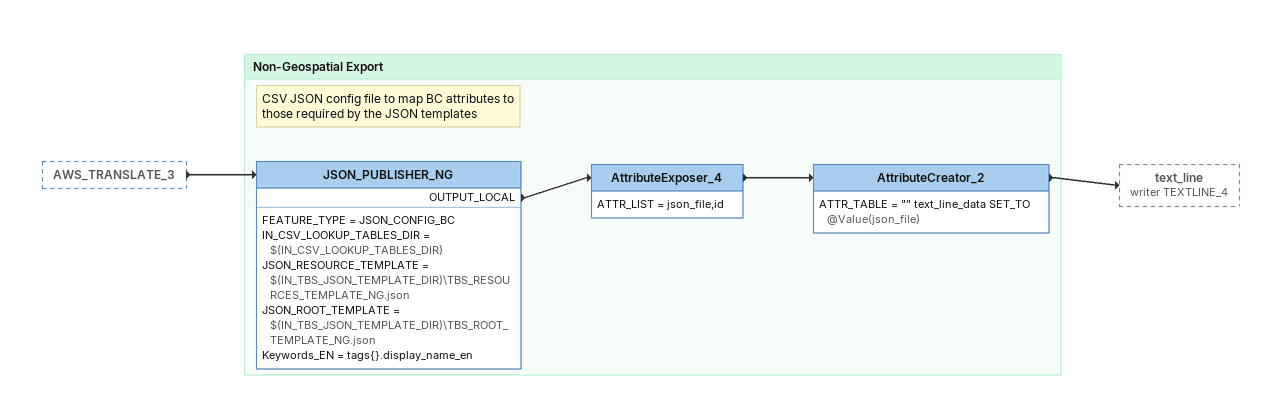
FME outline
AWS_TRANSLATE_3 [outside]
    -> JSON_PUBLISHER_NG

Bookmark: Non-Geospatial Export
Note: CSV JSON config file to map BC attributes to those required by the JSON templates
JSON_PUBLISHER_NG
    FEATURE_TYPE = JSON_CONFIG_BC
    IN_CSV_LOOKUP_TABLES_DIR = $(IN_CSV_LOOKUP_TABLES_DIR)
    JSON_RESOURCE_TEMPLATE = $(IN_TBS_JSON_TEMPLATE_DIR)\TBS_RESOURCES_TEMPLATE_NG.json
    JSON_ROOT_TEMPLATE = $(IN_TBS_JSON_TEMPLATE_DIR)\TBS_ROOT_TEMPLATE_NG.json
    Keywords_EN = tags{}.display_name_en
    OUTPUT_LOCAL -> AttributeExposer_4
AttributeExposer_4
    ATTR_LIST = json_file,id
    -> AttributeCreator_2
AttributeCreator_2
    ATTR_TABLE = "" text_line_data SET_TO @Value(json_file)
    -> text_line (writer TEXTLINE_4)
